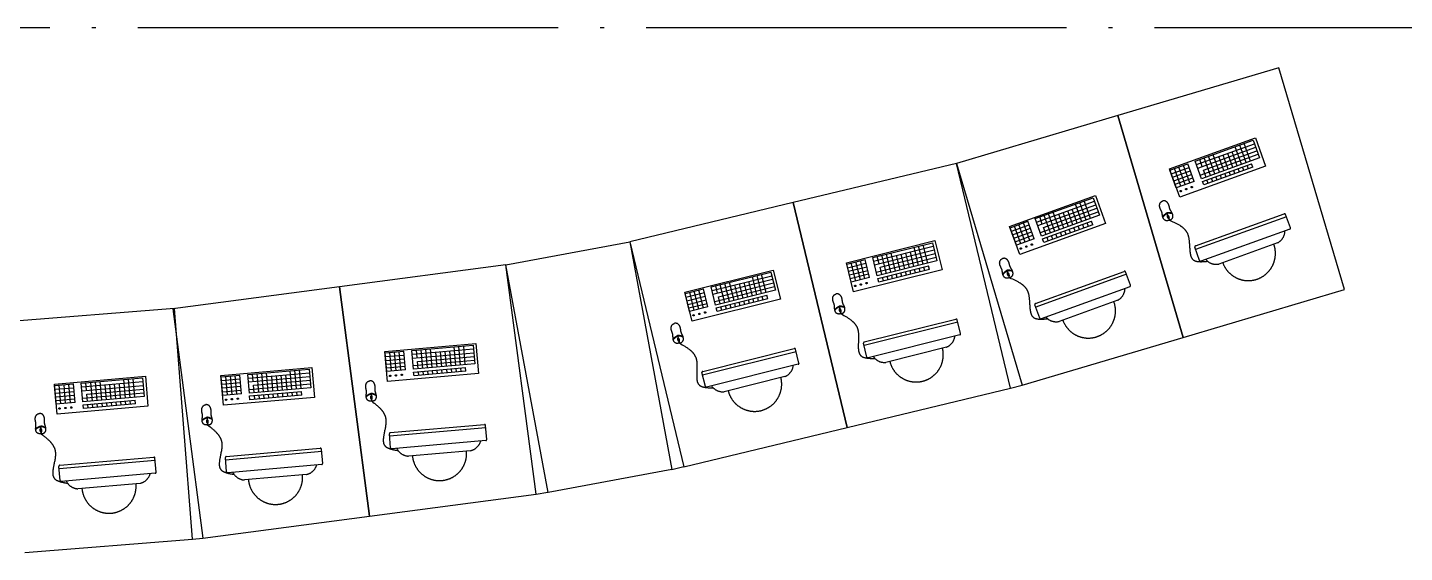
# Model space of a CAD drawing. Extents: x -93062 to 326984, y -142534 to 91021.
# Drawn here: x 41514 to 48070, y 31376 to 33872 of the extents above; entities that cross this region are included whole.
import ezdxf

# ---------------------------------------------------------------- set-up
doc = ezdxf.new("R2010")
doc.units = 0
doc.header["$LTSCALE"] = 1000
doc.header["$MEASUREMENT"] = 0
doc.linetypes.add('DASH', pattern=[0.35, 0.25, -0.1])
doc.linetypes.add('DOTE', pattern=[2.42, 2, -0.2, 0.02, -0.2])
doc.layers.add('DOTE', color=8, linetype='DOTE')
doc.layers.add('EQUIPMENT', color=8, linetype='Continuous')

# ---------------------------------------------------------------- blocks, each defined once
blk = doc.blocks.new('A$C2D237980')
at = {"layer": 'EQUIPMENT'}
for p, q in [((-1496.9, 6808.5), (-2264, 6581.3)), ((-1184.5, 5753.8), (-1496.9, 6808.5)), ((-2264, 6581.3), (-3031, 6354.1)), ((-2264, 6581.3), (-1951.6, 5526.6)), ((-1951.6, 5526.6), (-2264, 6581.3)), ((-3031, 6354.1), (-3808.9, 6167.4)), ((-3031, 6354.1), (-2718.6, 5299.4)), ((-2774.2, 5284.5), (-3031, 6354.1)), ((-3808.9, 6167.4), (-4586.8, 5980.6)), ((-3552.1, 5097.7), (-3808.9, 6167.4)), ((-3808.9, 6167.4), (-3552.1, 5097.7)), ((-5176.8, 5871.3), (-4586.8, 5980.6)), ((-4586.8, 5980.6), (-4386.4, 4899)), ((-4586.8, 5980.6), (-4330, 4911)), ((-5176.8, 5871.3), (-5969.9, 5766.8)), ((-4976.3, 4789.7), (-5176.8, 5871.3)), ((-5033.2, 4780.7), (-5176.8, 5871.3)), ((-5969.9, 5766.8), (-6763.1, 5662.4)), ((-5969.9, 5766.8), (-5826.4, 4676.2)), ((-5826.4, 4676.2), (-5969.9, 5766.8)), ((-1951.6, 5526.6), (-1184.5, 5753.8)), ((-6755.5, 5663.4), (-7553, 5600.7)), ((-6763.1, 5662.4), (-6619.5, 4571.8)), ((-6669.2, 4566.8), (-6755.5, 5663.4)), ((-2718.6, 5299.4), (-1951.6, 5526.6)), ((-3552.1, 5097.7), (-2774.2, 5284.5)), ((-2774.2, 5284.5), (-2718.6, 5299.4)), ((-4330, 4911), (-3552.1, 5097.7)), ((-4386.4, 4899), (-4976.3, 4789.7)), ((-4386.4, 4899), (-4330.4, 4912.5)), ((-5033.2, 4780.7), (-4976.6, 4791.2)), ((-5826.4, 4676.2), (-5033.2, 4780.7)), ((-6619.5, 4571.8), (-5826.4, 4676.2)), ((-7466.7, 4504), (-6669.2, 4566.8)), ((-6669.2, 4566.8), (-6619.5, 4571.8))]:
    blk.add_line(p, q, dxfattribs=at)
at = {"layer": 'EQUIPMENT', "linetype": 'DASH', "ltscale": 250}
for p, q in [((-2017.2, 6327.6), (-1608.5, 6475)), ((-1894.9, 6364.8), (-1619.2, 6464.2)), ((-1888.8, 6348.1), (-1613.2, 6447.5)), ((-1882.8, 6331.4), (-1607.1, 6430.8)), ((-1673.9, 6350.1), (-1704, 6433.6)), ((-1652.7, 6357.7), (-1682.8, 6441.2)), ((-1631.5, 6365.3), (-1661.6, 6448.9)), ((-1619.2, 6464.2), (-1589.1, 6380.6)), ((-1608.5, 6475), (-1560.1, 6340.8)), ((-1864.7, 6281.2), (-1894.9, 6364.8)), ((-1864.7, 6281.2), (-1894.9, 6364.8)), ((-1864.7, 6281.2), (-1894.9, 6364.8)), ((-1861.6, 6339), (-1873.7, 6372.4)), ((-1870.8, 6297.9), (-1595.1, 6397.3)), ((-1589.1, 6380.6), (-1864.7, 6281.2)), ((-1855.6, 6322.3), (-1601.1, 6414.1)), ((-1822.3, 6296.5), (-1852.5, 6380.1)), ((-1801.1, 6304.2), (-1831.3, 6387.7)), ((-1779.9, 6311.8), (-1810, 6395.4)), ((-1758.7, 6319.5), (-1782.8, 6386.3)), ((-1737.5, 6327.1), (-1761.6, 6393.9)), ((-1716.3, 6334.8), (-1740.4, 6401.6)), ((-1695.1, 6342.4), (-1719.2, 6409.2)), ((-1968.8, 6193.4), (-2017.2, 6327.6)), ((-2015, 6321.5), (-1930.1, 6352)), ((-1984.9, 6237.9), (-2015, 6321.5)), ((-1984.9, 6237.9), (-2015, 6321.5)), ((-2009, 6304.7), (-1924.1, 6335.3)), ((-2002.9, 6288), (-1918.1, 6318.6)), ((-1996.9, 6271.3), (-1912.1, 6301.9)), ((-1963.6, 6245.6), (-1993.8, 6329.1)), ((-1942.4, 6253.2), (-1972.6, 6336.8)), ((-1560.1, 6340.8), (-1968.8, 6193.4)), ((-1921.2, 6260.9), (-1951.4, 6344.4)), ((-1900, 6268.5), (-1930.1, 6352)), ((-1860.1, 6268.2), (-1626.8, 6352.3)), ((-1843.5, 6288.9), (-1855.6, 6322.3)), ((-1620.8, 6335.6), (-1854, 6251.5)), ((-1769.2, 6282.1), (-1775.2, 6298.8)), ((-1748, 6289.7), (-1754, 6306.5)), ((-1726.8, 6297.4), (-1732.8, 6314.1)), ((-1705.6, 6305), (-1711.6, 6321.7)), ((-1684.4, 6312.7), (-1690.4, 6329.4)), ((-1663.2, 6320.3), (-1669.2, 6337)), ((-1642, 6328), (-1648, 6344.7)), ((-1620.8, 6335.6), (-1626.8, 6352.3)), ((-1990.9, 6254.6), (-1906.1, 6285.2)), ((-1900, 6268.5), (-1984.9, 6237.9)), ((-1900, 6268.5), (-1984.9, 6237.9)), ((-1860.1, 6268.2), (-1808, 6287)), ((-1854, 6251.5), (-1860.1, 6268.2)), ((-1854, 6251.5), (-1860.1, 6268.2)), ((-1832.8, 6259.2), (-1838.9, 6275.9)), ((-1811.6, 6266.8), (-1817.6, 6283.5)), ((-1790.4, 6274.5), (-1796.4, 6291.2)), ((-2778.7, 6054.4), (-2369.9, 6201.7)), ((-2656.3, 6091.5), (-2380.6, 6190.9)), ((-2650.3, 6074.8), (-2374.6, 6174.2)), ((-2414.1, 6084.5), (-2444.3, 6168)), ((-2392.9, 6092.1), (-2423.1, 6175.6)), ((-2380.6, 6190.9), (-2350.5, 6107.4)), ((-2369.9, 6201.7), (-2321.5, 6067.5)), ((-2644.3, 6058.1), (-2368.6, 6157.5)), ((-2623.1, 6065.8), (-2635.1, 6099.2)), ((-2632.2, 6024.7), (-2356.5, 6124.1)), ((-2350.5, 6107.4), (-2626.2, 6008)), ((-2617.1, 6049.1), (-2362.6, 6140.8)), ((-2583.8, 6023.3), (-2613.9, 6106.8)), ((-2562.6, 6030.9), (-2592.7, 6114.5)), ((-2541.4, 6038.6), (-2571.5, 6122.1)), ((-2520.2, 6046.2), (-2544.3, 6113.1)), ((-2499, 6053.9), (-2523.1, 6120.7)), ((-2477.8, 6061.5), (-2501.9, 6128.4)), ((-2456.6, 6069.2), (-2480.7, 6136)), ((-2435.3, 6076.8), (-2465.5, 6160.4)), ((-2030.2, 6116.3), (-2026.9, 6107.1)), ((-2029.3, 6116.6), (-2026, 6107.4)), ((-1893.9, 5961.5), (-1471.2, 6114)), ((-1460.8, 6099.8), (-1892.8, 5944)), ((-2730.3, 5920.2), (-2778.7, 6054.4)), ((-2776.4, 6048.2), (-2691.6, 6078.8)), ((-2746.3, 5964.7), (-2776.4, 6048.2)), ((-2746.3, 5964.7), (-2776.4, 6048.2)), ((-2770.4, 6031.5), (-2685.6, 6062.1)), ((-2764.4, 6014.8), (-2679.6, 6045.4)), ((-2725.1, 5972.3), (-2755.2, 6055.9)), ((-2703.9, 5980), (-2734, 6063.5)), ((-2321.5, 6067.5), (-2730.3, 5920.2)), ((-2682.7, 5987.6), (-2712.8, 6071.2)), ((-2661.5, 5995.3), (-2691.6, 6078.8)), ((-2626.2, 6008), (-2656.3, 6091.5)), ((-2626.2, 6008), (-2656.3, 6091.5)), ((-2626.2, 6008), (-2656.3, 6091.5)), ((-2621.5, 5995), (-2388.2, 6079.1)), ((-2605, 6015.6), (-2617.1, 6049.1)), ((-2382.2, 6062.4), (-2615.5, 5978.3)), ((-2509.5, 6016.5), (-2515.5, 6033.2)), ((-2488.3, 6024.2), (-2494.3, 6040.9)), ((-2467, 6031.8), (-2473.1, 6048.5)), ((-2445.8, 6039.5), (-2451.9, 6056.2)), ((-2424.6, 6047.1), (-2430.7, 6063.8)), ((-2403.4, 6054.7), (-2409.4, 6071.5)), ((-2382.2, 6062.4), (-2388.2, 6079.1)), ((-2021.2, 6091.4), (-2018.3, 6083.3)), ((-2020.3, 6091.7), (-2017.4, 6083.7)), ((-1444.9, 6041), (-1867.6, 5888.6)), ((-3555.9, 5881.6), (-3134.4, 5986.7)), ((-3430.5, 5906.1), (-3146.1, 5977)), ((-3168.4, 5879.9), (-3189.9, 5966.1)), ((-3146.1, 5977), (-3124.6, 5890.8)), ((-3134.4, 5986.7), (-3099.9, 5848.3)), ((-2758.4, 5998.1), (-2673.5, 6028.7)), ((-2752.3, 5981.4), (-2667.5, 6012)), ((-2661.5, 5995.3), (-2746.3, 5964.7)), ((-2661.5, 5995.3), (-2746.3, 5964.7)), ((-2621.5, 5995), (-2569.4, 6013.8)), ((-2615.5, 5978.3), (-2621.5, 5995)), ((-2615.5, 5978.3), (-2621.5, 5995)), ((-2594.3, 5985.9), (-2600.3, 6002.6)), ((-2573.1, 5993.6), (-2579.1, 6010.3)), ((-2551.9, 6001.2), (-2557.9, 6017.9)), ((-2530.7, 6008.9), (-2536.7, 6025.6)), ((-1502.5, 5976.2), (-1781.9, 5875.5)), ((-3409, 5819.9), (-3430.5, 5906.1)), ((-3409, 5819.9), (-3430.5, 5906.1)), ((-3409, 5819.9), (-3430.5, 5906.1)), ((-3426.2, 5888.9), (-3141.8, 5959.8)), ((-3421.9, 5871.6), (-3137.5, 5942.5)), ((-3413.3, 5837.2), (-3128.9, 5908.1)), ((-3400, 5877.1), (-3408.6, 5911.6)), ((-3395.7, 5859.9), (-3133.2, 5925.3)), ((-3365.3, 5830.9), (-3386.7, 5917)), ((-3343.4, 5836.3), (-3364.9, 5922.5)), ((-3321.5, 5841.8), (-3343, 5927.9)), ((-3299.6, 5847.2), (-3316.8, 5916.2)), ((-3277.8, 5852.7), (-3294.9, 5921.6)), ((-3255.9, 5858.1), (-3273.1, 5927.1)), ((-3234, 5863.6), (-3251.2, 5932.5)), ((-3212.1, 5869), (-3233.6, 5955.2)), ((-3190.3, 5874.5), (-3211.7, 5960.7)), ((-1874, 5891.6), (-1896.9, 5955.1)), ((-4325.2, 5741.9), (-3903.7, 5847)), ((-4199.8, 5766.4), (-3915.4, 5837.3)), ((-3915.4, 5837.3), (-3893.9, 5751.1)), ((-3903.7, 5847), (-3869.1, 5708.5)), ((-3521.4, 5743.1), (-3555.9, 5881.6)), ((-3554.4, 5875.2), (-3466.9, 5897)), ((-3532.9, 5789.1), (-3554.4, 5875.2)), ((-3532.9, 5789.1), (-3554.4, 5875.2)), ((-3550.1, 5858), (-3462.6, 5879.8)), ((-3545.8, 5840.8), (-3458.3, 5862.6)), ((-3541.5, 5823.5), (-3454, 5845.3)), ((-3511, 5794.5), (-3532.5, 5880.7)), ((-3099.9, 5848.3), (-3521.4, 5743.1)), ((-3489.1, 5800), (-3510.6, 5886.1)), ((-3467.3, 5805.4), (-3488.7, 5891.6)), ((-3445.4, 5810.9), (-3466.9, 5897)), ((-3124.6, 5890.8), (-3409, 5819.9)), ((-3405.7, 5806.5), (-3165, 5866.5)), ((-3160.8, 5849.3), (-3401.4, 5789.3)), ((-3387.1, 5825.4), (-3395.7, 5859.9)), ((-3270.1, 5822), (-3274.4, 5839.3)), ((-3248.2, 5827.5), (-3252.5, 5844.7)), ((-3226.4, 5832.9), (-3230.7, 5850.2)), ((-3204.5, 5838.4), (-3208.8, 5855.6)), ((-3182.6, 5843.8), (-3186.9, 5861.1)), ((-3160.8, 5849.3), (-3165, 5866.5)), ((-2791.7, 5843.1), (-2788.4, 5833.9)), ((-2790.8, 5843.4), (-2787.4, 5834.2)), ((-2655.3, 5688.3), (-2232.7, 5840.7)), ((-4195.5, 5749.2), (-3911.1, 5820.1)), ((-4191.2, 5731.9), (-3906.8, 5802.8)), ((-4169.3, 5737.4), (-4177.9, 5771.9)), ((-4165, 5720.2), (-3902.5, 5785.6)), ((-4134.6, 5691.2), (-4156, 5777.3)), ((-4112.7, 5696.6), (-4134.2, 5782.8)), ((-4090.8, 5702.1), (-4112.3, 5788.2)), ((-4068.9, 5707.5), (-4086.1, 5776.4)), ((-4047.1, 5713), (-4064.2, 5781.9)), ((-4025.2, 5718.4), (-4042.4, 5787.4)), ((-4003.3, 5723.9), (-4020.5, 5792.8)), ((-3981.4, 5729.3), (-4002.9, 5815.5)), ((-3959.6, 5734.8), (-3981, 5820.9)), ((-3937.7, 5740.2), (-3959.2, 5826.4)), ((-3537.2, 5806.3), (-3449.7, 5828.1)), ((-3445.4, 5810.9), (-3532.9, 5789.1)), ((-3445.4, 5810.9), (-3532.9, 5789.1)), ((-3405.7, 5806.5), (-3352, 5819.9)), ((-3401.4, 5789.3), (-3405.7, 5806.5)), ((-3401.4, 5789.3), (-3405.7, 5806.5)), ((-3379.5, 5794.8), (-3383.8, 5812)), ((-3357.6, 5800.2), (-3361.9, 5817.4)), ((-3335.7, 5805.7), (-3340, 5822.9)), ((-3313.9, 5811.1), (-3318.2, 5828.3)), ((-3292, 5816.6), (-3296.3, 5833.8)), ((-2782.7, 5818.2), (-2779.8, 5810.1)), ((-2781.8, 5818.5), (-2778.9, 5810.4)), ((-2222.2, 5826.6), (-2654.3, 5670.8)), ((-4290.7, 5603.4), (-4325.2, 5741.9)), ((-4323.7, 5735.5), (-4236.2, 5757.3)), ((-4302.2, 5649.4), (-4323.7, 5735.5)), ((-4302.2, 5649.4), (-4323.7, 5735.5)), ((-4319.4, 5718.3), (-4231.9, 5740.1)), ((-4315.1, 5701.1), (-4227.6, 5722.9)), ((-4310.8, 5683.8), (-4223.3, 5705.6)), ((-4280.3, 5654.8), (-4301.8, 5741)), ((-3869.1, 5708.5), (-4290.7, 5603.4)), ((-4258.4, 5660.3), (-4279.9, 5746.4)), ((-4236.6, 5665.7), (-4258, 5751.9)), ((-4214.7, 5671.2), (-4236.2, 5757.3)), ((-4178.3, 5680.2), (-4199.8, 5766.4)), ((-4178.3, 5680.2), (-4199.8, 5766.4)), ((-4178.3, 5680.2), (-4199.8, 5766.4)), ((-4182.6, 5697.5), (-3898.2, 5768.4)), ((-3893.9, 5751.1), (-4178.3, 5680.2)), ((-4175, 5666.8), (-3934.3, 5726.8)), ((-3930, 5709.6), (-4170.7, 5649.6)), ((-4156.4, 5685.7), (-4165, 5720.2)), ((-4017.5, 5687.8), (-4021.8, 5705)), ((-3995.7, 5693.2), (-4000, 5710.5)), ((-3973.8, 5698.7), (-3978.1, 5715.9)), ((-3951.9, 5704.1), (-3956.2, 5721.4)), ((-3930, 5709.6), (-3934.3, 5726.8)), ((-2206.4, 5767.8), (-2629, 5615.4)), ((-4306.5, 5666.6), (-4219, 5688.4)), ((-4214.7, 5671.2), (-4302.2, 5649.4)), ((-4214.7, 5671.2), (-4302.2, 5649.4)), ((-4175, 5666.8), (-4121.2, 5680.2)), ((-4170.7, 5649.6), (-4175, 5666.8)), ((-4170.7, 5649.6), (-4175, 5666.8)), ((-4148.8, 5655), (-4153.1, 5672.3)), ((-4126.9, 5660.5), (-4131.2, 5677.7)), ((-4105, 5666), (-4109.3, 5683.2)), ((-4083.2, 5671.4), (-4087.5, 5688.6)), ((-4061.3, 5676.9), (-4065.6, 5694.1)), ((-4039.4, 5682.3), (-4043.7, 5699.5)), ((-3590.4, 5672.7), (-3588, 5663.2)), ((-3589.4, 5672.9), (-3587, 5663.4)), ((-3584, 5647), (-3581.9, 5638.7)), ((-3583, 5647.2), (-3580.9, 5638.9)), ((-2635.4, 5618.4), (-2658.3, 5681.9)), ((-2264, 5703), (-2543.4, 5602.3)), ((-3025.6, 5598.4), (-3471.2, 5487.3)), ((-3470.4, 5504.9), (-3034.5, 5613.6)), ((-4359.7, 5533), (-4357.3, 5523.5)), ((-4358.7, 5533.2), (-4356.3, 5523.7)), ((-4353.2, 5507.3), (-4351.2, 5499)), ((-4352.3, 5507.5), (-4350.2, 5499.2)), ((-3015.7, 5538.3), (-3451.7, 5429.6)), ((-5752.7, 5459.1), (-5319.8, 5497)), ((-5740.2, 5317), (-5752.7, 5459.1)), ((-5752.1, 5452.6), (-5662.3, 5460.5)), ((-5744.4, 5364.2), (-5752.1, 5452.6)), ((-5744.4, 5364.2), (-5752.1, 5452.6)), ((-5750.5, 5435), (-5660.7, 5442.8)), ((-5721.9, 5366.1), (-5729.6, 5454.6)), ((-5699.4, 5368.1), (-5707.2, 5456.6)), ((-5677, 5370.1), (-5684.7, 5458.5)), ((-5654.5, 5372), (-5662.3, 5460.5)), ((-5624.9, 5463.8), (-5333, 5489.3)), ((-5617.2, 5375.3), (-5624.9, 5463.8)), ((-5617.2, 5375.3), (-5624.9, 5463.8)), ((-5617.2, 5375.3), (-5624.9, 5463.8)), ((-5623.4, 5446.1), (-5331.4, 5471.6)), ((-5621.8, 5428.4), (-5329.9, 5453.9)), ((-5599.4, 5430.4), (-5602.4, 5465.7)), ((-5572.3, 5379.2), (-5580, 5467.7)), ((-5549.8, 5381.2), (-5557.5, 5469.7)), ((-5527.3, 5383.2), (-5535.1, 5471.6)), ((-5504.9, 5385.1), (-5511.1, 5455.9)), ((-5482.4, 5387.1), (-5488.6, 5457.9)), ((-5460, 5389.1), (-5466.2, 5459.8)), ((-5437.5, 5391), (-5443.7, 5461.8)), ((-5415, 5393), (-5422.8, 5481.5)), ((-5392.6, 5395), (-5400.3, 5483.4)), ((-5370.1, 5396.9), (-5377.9, 5485.4)), ((-5333, 5489.3), (-5325.2, 5400.8)), ((-5319.8, 5497), (-5307.4, 5354.9)), ((-3794.8, 5458.7), (-4240.5, 5347.6)), ((-4239.7, 5365.2), (-3803.8, 5473.9)), ((-3457.7, 5433.3), (-3474.1, 5498.8)), ((-3079.6, 5479.8), (-3367.8, 5407.9)), ((-6533.6, 5345.8), (-6100.8, 5383.6)), ((-6405.9, 5350.4), (-6113.9, 5375.9)), ((-6113.9, 5375.9), (-6106.2, 5287.5)), ((-6100.8, 5383.6), (-6088.3, 5241.5)), ((-5749, 5417.3), (-5659.2, 5425.1)), ((-5747.5, 5399.6), (-5657.6, 5407.4)), ((-5745.9, 5381.9), (-5656.1, 5389.7)), ((-5618.7, 5393), (-5326.8, 5418.5)), ((-5325.2, 5400.8), (-5617.2, 5375.3)), ((-5616, 5361.5), (-5368.9, 5383.1)), ((-5597.8, 5412.7), (-5328.3, 5436.2)), ((-5594.7, 5377.3), (-5597.8, 5412.7)), ((-5434.8, 5359.6), (-5436.3, 5377.2)), ((-5412.3, 5361.5), (-5413.8, 5379.2)), ((-5389.8, 5363.5), (-5391.4, 5381.2)), ((-5367.4, 5365.5), (-5368.9, 5383.1)), ((-3785, 5398.6), (-4221, 5289.9)), ((-7326.3, 5303.9), (-6893.5, 5341.7)), ((-7198.5, 5308.5), (-6906.6, 5334)), ((-7197, 5290.8), (-6905, 5316.3)), ((-7173, 5275.1), (-7176.1, 5310.5)), ((-7145.9, 5224), (-7153.6, 5312.4)), ((-7123.4, 5225.9), (-7131.2, 5314.4)), ((-7101, 5227.9), (-7108.7, 5316.3)), ((-6988.7, 5237.7), (-6996.4, 5326.2)), ((-6966.2, 5239.7), (-6974, 5328.1)), ((-6943.8, 5241.6), (-6951.5, 5330.1)), ((-6906.6, 5334), (-6898.9, 5245.6)), ((-6893.5, 5341.7), (-6881, 5199.6)), ((-6521.2, 5203.6), (-6533.6, 5345.8)), ((-6533, 5339.3), (-6443.2, 5347.1)), ((-6525.3, 5250.8), (-6533, 5339.3)), ((-6525.3, 5250.8), (-6533, 5339.3)), ((-6531.5, 5321.6), (-6441.7, 5329.4)), ((-6529.9, 5303.9), (-6440.1, 5311.7)), ((-6502.8, 5252.8), (-6510.6, 5341.2)), ((-6480.4, 5254.7), (-6488.1, 5343.2)), ((-6457.9, 5256.7), (-6465.7, 5345.1)), ((-6435.5, 5258.6), (-6443.2, 5347.1)), ((-6398.1, 5261.9), (-6405.9, 5350.4)), ((-6398.1, 5261.9), (-6405.9, 5350.4)), ((-6398.1, 5261.9), (-6405.9, 5350.4)), ((-6404.3, 5332.7), (-6112.4, 5358.2)), ((-6402.8, 5315), (-6110.8, 5340.5)), ((-6380.3, 5317), (-6383.4, 5352.3)), ((-6378.8, 5299.3), (-6109.3, 5322.8)), ((-6353.2, 5265.8), (-6360.9, 5354.3)), ((-6330.7, 5267.8), (-6338.5, 5356.3)), ((-6308.3, 5269.8), (-6316, 5358.2)), ((-6285.8, 5271.7), (-6292, 5342.5)), ((-6263.4, 5273.7), (-6269.6, 5344.5)), ((-6240.9, 5275.7), (-6247.1, 5346.4)), ((-6218.5, 5277.6), (-6224.6, 5348.4)), ((-6196, 5279.6), (-6203.7, 5368.1)), ((-6173.5, 5281.6), (-6181.3, 5370)), ((-6151.1, 5283.5), (-6158.8, 5372)), ((-5654.5, 5372), (-5744.4, 5364.2)), ((-5654.5, 5372), (-5744.4, 5364.2)), ((-5307.4, 5354.9), (-5740.2, 5317)), ((-5616, 5361.5), (-5560.8, 5366.4)), ((-5614.4, 5343.8), (-5616, 5361.5)), ((-5614.4, 5343.8), (-5616, 5361.5)), ((-5367.4, 5365.5), (-5614.4, 5343.8)), ((-5592, 5345.8), (-5593.5, 5363.5)), ((-5569.5, 5347.8), (-5571, 5365.5)), ((-5547, 5349.7), (-5548.6, 5367.4)), ((-5524.6, 5351.7), (-5526.1, 5369.4)), ((-5502.1, 5353.7), (-5503.7, 5371.4)), ((-5479.7, 5355.6), (-5481.2, 5373.3)), ((-5457.2, 5357.6), (-5458.8, 5375.3)), ((-4227, 5293.6), (-4243.4, 5359.1)), ((-3848.9, 5340.1), (-4137.1, 5268.2)), ((-7313.9, 5161.7), (-7326.3, 5303.9)), ((-7325.7, 5297.4), (-7235.9, 5305.2)), ((-7318, 5208.9), (-7325.7, 5297.4)), ((-7318, 5208.9), (-7325.7, 5297.4)), ((-7324.2, 5279.7), (-7234.4, 5287.5)), ((-7322.6, 5262), (-7232.8, 5269.8)), ((-7321.1, 5244.3), (-7231.3, 5252.1)), ((-7295.5, 5210.9), (-7303.3, 5299.3)), ((-7273.1, 5212.8), (-7280.8, 5301.3)), ((-7250.6, 5214.8), (-7258.4, 5303.3)), ((-7228.2, 5216.8), (-7235.9, 5305.2)), ((-7190.8, 5220), (-7198.5, 5308.5)), ((-7190.8, 5220), (-7198.5, 5308.5)), ((-7190.8, 5220), (-7198.5, 5308.5)), ((-7195.4, 5273.1), (-6903.5, 5298.6)), ((-7192.4, 5237.7), (-6900.4, 5263.3)), ((-6898.9, 5245.6), (-7190.8, 5220)), ((-7171.4, 5257.4), (-6901.9, 5281)), ((-7168.3, 5222), (-7171.4, 5257.4)), ((-7078.5, 5229.8), (-7084.7, 5300.6)), ((-7056.1, 5231.8), (-7062.2, 5302.6)), ((-7033.6, 5233.8), (-7039.8, 5304.5)), ((-7011.1, 5235.7), (-7017.3, 5306.5)), ((-6528.4, 5286.2), (-6438.6, 5294)), ((-6526.8, 5268.5), (-6437, 5276.3)), ((-6435.5, 5258.6), (-6525.3, 5250.8)), ((-6435.5, 5258.6), (-6525.3, 5250.8)), ((-6399.7, 5279.6), (-6107.7, 5305.1)), ((-6106.2, 5287.5), (-6398.1, 5261.9)), ((-6396.9, 5248.1), (-6149.9, 5269.8)), ((-6396.9, 5248.1), (-6341.8, 5253)), ((-6395.4, 5230.4), (-6396.9, 5248.1)), ((-6395.4, 5230.4), (-6396.9, 5248.1)), ((-6148.3, 5252.1), (-6395.4, 5230.4)), ((-6375.7, 5263.9), (-6378.8, 5299.3)), ((-6372.9, 5232.4), (-6374.5, 5250.1)), ((-6350.4, 5234.4), (-6352, 5252.1)), ((-6328, 5236.3), (-6329.5, 5254)), ((-6305.5, 5238.3), (-6307.1, 5256)), ((-6283.1, 5240.3), (-6284.6, 5258)), ((-6260.6, 5242.2), (-6262.2, 5259.9)), ((-6238.2, 5244.2), (-6239.7, 5261.9)), ((-6215.7, 5246.2), (-6217.2, 5263.9)), ((-6193.2, 5248.1), (-6194.8, 5265.8)), ((-6170.8, 5250.1), (-6172.3, 5267.8)), ((-6148.3, 5252.1), (-6149.9, 5269.8)), ((-5819.3, 5258.2), (-5818.5, 5248.5)), ((-5818.3, 5258.3), (-5817.5, 5248.6)), ((-7319.5, 5226.6), (-7229.7, 5234.4)), ((-7228.2, 5216.8), (-7318, 5208.9)), ((-7228.2, 5216.8), (-7318, 5208.9)), ((-6881, 5199.6), (-7313.9, 5161.7)), ((-7189.6, 5206.2), (-6942.6, 5227.9)), ((-7189.6, 5206.2), (-7134.5, 5211.1)), ((-7188.1, 5188.6), (-7189.6, 5206.2)), ((-7188.1, 5188.6), (-7189.6, 5206.2)), ((-6941, 5210.2), (-7188.1, 5188.6)), ((-7165.6, 5190.5), (-7167.1, 5208.2)), ((-7143.1, 5192.5), (-7144.7, 5210.2)), ((-7120.7, 5194.4), (-7122.2, 5212.1)), ((-7098.2, 5196.4), (-7099.8, 5214.1)), ((-7075.8, 5198.4), (-7077.3, 5216.1)), ((-7053.3, 5200.3), (-7054.9, 5218)), ((-7030.8, 5202.3), (-7032.4, 5220)), ((-7008.4, 5204.3), (-7009.9, 5222)), ((-6985.9, 5206.2), (-6987.5, 5223.9)), ((-6963.5, 5208.2), (-6965, 5225.9)), ((-6941, 5210.2), (-6942.6, 5227.9)), ((-6088.3, 5241.5), (-6521.2, 5203.6)), ((-5817, 5231.8), (-5816.3, 5223.3)), ((-5816, 5231.9), (-5815.3, 5223.4)), ((-6600.3, 5144.8), (-6599.4, 5135.1)), ((-6599.3, 5144.9), (-6598.4, 5135.2)), ((-6598, 5118.4), (-6597.2, 5109.9)), ((-6597, 5118.5), (-6596.2, 5110)), ((-7393, 5102.9), (-7392.1, 5093.2)), ((-7392, 5103), (-7391.1, 5093.3)), ((-7390.7, 5076.5), (-7389.9, 5068)), ((-7389.7, 5076.7), (-7388.9, 5068.1)), ((-5725.8, 5001), (-5731.7, 5068.3)), ((-5273.1, 5096.5), (-5730.6, 5056.5)), ((-5727.1, 5073.7), (-5279.5, 5112.9)), ((-6054, 4983.2), (-6511.6, 4943.1)), ((-6508.1, 4960.3), (-6060.5, 4999.5)), ((-5272.8, 5035.6), (-5720.4, 4996.5)), ((-5345.1, 4987.8), (-5640.9, 4961.9)), ((-6846.7, 4941.3), (-7304.3, 4901.2)), ((-7300.8, 4918.4), (-6853.2, 4957.6)), ((-6506.7, 4887.6), (-6512.6, 4954.9)), ((-6053.7, 4922.3), (-6501.3, 4883.1)), ((-7299.4, 4845.7), (-7305.3, 4913)), ((-6846.4, 4880.4), (-7294, 4841.2)), ((-6126, 4874.4), (-6421.9, 4848.5)), ((-6918.7, 4832.5), (-7214.6, 4806.6))]:
    blk.add_line(p, q, dxfattribs=at)
at = {"layer": 'EQUIPMENT', "linetype": 'DASH', "ltscale": 200}
for p, q in [((-1441.9, 6047.4), (-1464.8, 6111)), ((-2203.4, 5774.2), (-2226.3, 5837.7)), ((-3012.1, 5544.4), (-3028.4, 5609.9)), ((-3781.4, 5404.7), (-3797.7, 5470.2)), ((-5268.2, 5041.1), (-5274.1, 5108.4)), ((-6049.2, 4927.7), (-6055.1, 4995)), ((-6841.9, 4885.8), (-6847.8, 4953.1))]:
    blk.add_line(p, q, dxfattribs=at)
at = {"layer": 'EQUIPMENT', "linetype": 'DASH', "ltscale": 250}
for centre in [(-1937.7, 6231.7), (-1911.3, 6241.2), (-1964, 6222.2), (-2672.8, 5967.9), (-2725.5, 5948.9), (-2699.1, 5958.4), (-3513.8, 5771.3), (-3486.6, 5778), (-3459.4, 5784.8), (-4255.9, 5638.3), (-4228.7, 5645.1), (-4283.1, 5631.6), (-5728.3, 5343.6), (-5700.4, 5346.1), (-5672.5, 5348.5), (-7301.9, 5188.3), (-7274, 5190.8), (-7246.1, 5193.2), (-6509.2, 5230.2), (-6481.3, 5232.7), (-6453.4, 5235.1)]:
    blk.add_circle(centre, 3.1, dxfattribs=at)
at = {"layer": 'EQUIPMENT', "linetype": 'DASH', "ltscale": 200}
for centre, start, end in [((-1469.5, 6109.3), 19.82865, 109.83238), ((-1446.6, 6045.7), 289.82865, 19.82865), ((-2231, 5836), 19.82865, 109.83238), ((-2208.1, 5772.5), 289.82865, 19.82865), ((-3033.3, 5608.7), 14, 104.00373), ((-3016.9, 5543.2), 284, 14), ((-3802.6, 5469), 14, 104.00373), ((-3786.2, 5403.5), 284, 14), ((-5279.1, 5107.9), 5, 95.00373), ((-6060, 4994.5), 5, 95.00373), ((-5273.2, 5040.6), 275, 5), ((-6852.7, 4952.6), 5, 95.00373), ((-6054.2, 4927.2), 275, 5), ((-6846.8, 4885.3), 275, 5)]:
    blk.add_arc(centre, 5, start, end, dxfattribs=at)
at = {"layer": 'EQUIPMENT', "linetype": 'DASH', "ltscale": 250}
for centre, radius, start, end in [((-1533.3, 6034.3), 65.7, 297.90388, 358.7089), ((-1642.2, 5925.9), 129.3, 199.83238, 19.83238), ((-1892.2, 5956.8), 5, 109.83238, 199.82865), ((-1869.3, 5893.3), 5, 199.82865, 289.82865), ((-1795.2, 5939.9), 65.7, 220.9484, 281.75343), ((-2294.8, 5761.1), 65.7, 297.90388, 358.7089), ((-2653.6, 5683.6), 5, 109.83238, 199.82865), ((-2403.7, 5652.6), 129.3, 199.83238, 19.83238), ((-2630.7, 5620.1), 5, 199.82865, 289.82865), ((-2556.7, 5666.6), 65.7, 220.9484, 281.75343), ((-3104.3, 5540.6), 65.7, 292.07523, 352.88025), ((-3469.2, 5500), 5, 104.00373, 194), ((-3223.7, 5443.8), 129.3, 194.00373, 14.00373), ((-3873.6, 5400.9), 65.7, 292.07523, 352.88025), ((-3452.9, 5434.5), 5, 194, 284), ((-3374.5, 5473.3), 65.7, 215.11975, 275.92477), ((-4238.5, 5360.3), 5, 104.00373, 194), ((-3993, 5304.1), 129.3, 194.00373, 14.00373), ((-4222.2, 5294.8), 5, 194, 284), ((-4143.8, 5333.6), 65.7, 215.11975, 275.92477), ((-5726.7, 5068.7), 5, 95.00373, 185), ((-5720.8, 5001.5), 5, 185, 275), ((-5637.3, 5027.5), 65.7, 206.11975, 266.92477), ((-5493, 4974.8), 129.3, 185.00373, 5.00373), ((-5359.9, 5051.8), 65.7, 283.07523, 343.88025), ((-7300.3, 4913.4), 5, 95.00373, 185), ((-6507.6, 4955.3), 5, 95.00373, 185), ((-6140.9, 4938.4), 65.7, 283.07523, 343.88025), ((-6933.6, 4896.5), 65.7, 283.07523, 343.88025), ((-6501.7, 4888.1), 5, 185, 275), ((-6418.3, 4914.1), 65.7, 206.11975, 266.92477), ((-6273.9, 4861.4), 129.3, 185.00373, 5.00373), ((-7294.4, 4846.2), 5, 185, 275), ((-7211, 4872.2), 65.7, 206.11975, 266.92477), ((-7066.6, 4819.6), 129.3, 185.00373, 5.00373)]:
    blk.add_arc(centre, radius, start, end, dxfattribs=at)
for centre, major_axis in [((-2023.6, 6099.4), (2.88, -7.98)), ((-2023.6, 6099.4), (1.29, -3.58)), ((-2785.1, 5826.2), (2.88, -7.98)), ((-2785.1, 5826.2), (1.29, -3.58)), ((-3585.5, 5655.2), (2.05, -8.23)), ((-3585.5, 5655.2), (0.92, -3.69)), ((-4354.8, 5515.5), (2.05, -8.23)), ((-4354.8, 5515.5), (0.92, -3.69)), ((-5817.3, 5240.2), (0.74, -8.45)), ((-5817.3, 5240.2), (0.33, -3.79)), ((-6598.2, 5126.8), (0.74, -8.45)), ((-6598.2, 5126.8), (0.33, -3.79)), ((-7390.9, 5084.9), (0.74, -8.45)), ((-7390.9, 5084.9), (0.33, -3.79))]:
    blk.add_ellipse(centre, major_axis=major_axis, ratio=0.331977, dxfattribs=at)
for points in [[(-2017.8, 6083.5), (-2037, 6082.6), (-2048.5, 6096.7), (-2053.8, 6122.3), (-2059.8, 6135.3), (-2064.5, 6152.7), (-2059.5, 6168.7), (-2050.9, 6175.1)], [(-2017.8, 6083.5), (-2002.5, 6095), (-2002.7, 6113.2), (-2015, 6136.3), (-2018.7, 6150.2), (-2026.1, 6166.6), (-2040.2, 6175.7), (-2050.9, 6175.1)], [(-2049.6, 6099.8), (-2040.6, 6110.7), (-2030.6, 6118.7)], [(-2048.8, 6097.7), (-2039.8, 6108.6), (-2030.2, 6116.3)], [(-2003.8, 6116.3), (-2017.7, 6119), (-2030.6, 6118.7)], [(-2003.1, 6114.2), (-2017, 6116.8), (-2029.3, 6116.6)], [(-2017.8, 6083.5), (-1931.1, 6018.4), (-1903.2, 5894.7), (-1836.1, 5888.4)], [(-2779.3, 5810.2), (-2798.5, 5809.4), (-2809.9, 5823.5), (-2815.3, 5849.1), (-2821.2, 5862.1), (-2826, 5879.5), (-2821, 5895.4), (-2812.4, 5901.9)], [(-2779.3, 5810.2), (-2764, 5821.8), (-2764.2, 5840), (-2776.4, 5863.1), (-2780.2, 5876.9), (-2787.5, 5893.3), (-2801.6, 5902.4), (-2812.4, 5901.9)], [(-2811, 5826.6), (-2802.1, 5837.5), (-2792, 5845.5)], [(-2810.3, 5824.4), (-2801.3, 5835.4), (-2791.7, 5843.1)], [(-2765.3, 5843.1), (-2779.2, 5845.7), (-2792, 5845.5)], [(-2764.5, 5840.9), (-2778.4, 5843.6), (-2790.8, 5843.4)], [(-2779.3, 5810.2), (-2692.5, 5745.2), (-2664.7, 5621.5), (-2597.5, 5615.2)], [(-3581.4, 5638.7), (-3600.6, 5639.8), (-3610.5, 5655), (-3613.2, 5681.1), (-3617.8, 5694.6), (-3620.8, 5712.4), (-3614.2, 5727.8), (-3605, 5733.3)], [(-3581.4, 5638.7), (-3565, 5648.7), (-3563.3, 5666.8), (-3573.2, 5691.1), (-3575.5, 5705.2), (-3581.2, 5722.3), (-3594.2, 5732.7), (-3605, 5733.3)], [(-3611.3, 5658.2), (-3601.3, 5668.2), (-3590.5, 5675.1)], [(-3610.8, 5656), (-3600.7, 5666), (-3590.4, 5672.7)], [(-3564.1, 5670), (-3577.7, 5674.1), (-3590.5, 5675.1)], [(-3563.6, 5667.8), (-3577.1, 5671.9), (-3589.4, 5672.9)], [(-3581.4, 5638.7), (-3501.7, 5565.2), (-3486.5, 5439.3), (-3420.4, 5426.2)], [(-4350.7, 5499), (-4369.9, 5500.1), (-4379.8, 5515.3), (-4382.5, 5541.4), (-4387.1, 5554.9), (-4390.1, 5572.7), (-4383.5, 5588.1), (-4374.3, 5593.6)], [(-4350.7, 5499), (-4334.3, 5509), (-4332.6, 5527.1), (-4342.5, 5551.4), (-4344.8, 5565.5), (-4350.4, 5582.5), (-4363.5, 5593), (-4374.3, 5593.6)], [(-4380.6, 5518.5), (-4370.5, 5528.5), (-4359.8, 5535.4)], [(-4380.1, 5516.3), (-4370, 5526.3), (-4359.7, 5533)], [(-4333.4, 5530.3), (-4347, 5534.4), (-4359.8, 5535.4)], [(-4332.9, 5528.1), (-4346.4, 5532.2), (-4358.7, 5533.2)], [(-4350.7, 5499), (-4271, 5425.5), (-4255.8, 5299.6), (-4189.7, 5286.5)], [(-5815.8, 5223.3), (-5834.5, 5227.4), (-5842, 5244), (-5840.6, 5270.1), (-5843, 5284.2), (-5843.2, 5302.2), (-5834.3, 5316.4), (-5824.3, 5320.4)], [(-5815.8, 5223.3), (-5798, 5230.6), (-5793.5, 5248.2), (-5799.5, 5273.7), (-5799.5, 5288), (-5802.5, 5305.7), (-5813.7, 5318.1), (-5824.3, 5320.4)], [(-5842.3, 5247.2), (-5830.8, 5255.5), (-5819, 5260.6)], [(-5842.1, 5245), (-5830.6, 5253.2), (-5819.3, 5258.2)], [(-5793.8, 5251.5), (-5806.6, 5257.6), (-5819, 5260.6)], [(-5793.6, 5249.2), (-5806.4, 5255.3), (-5818.3, 5258.3)], [(-6596.7, 5109.9), (-6615.5, 5114), (-6623, 5130.6), (-6621.5, 5156.7), (-6624, 5170.8), (-6624.1, 5188.8), (-6615.2, 5203), (-6605.2, 5207)], [(-6596.7, 5109.9), (-6579, 5117.2), (-6574.5, 5134.8), (-6580.4, 5160.3), (-6580.5, 5174.6), (-6583.4, 5192.3), (-6594.7, 5204.8), (-6605.2, 5207)], [(-5815.8, 5223.3), (-5748.5, 5138.2), (-5753.3, 5011.5), (-5690, 4988.2)], [(-7389.4, 5068), (-7408.2, 5072.1), (-7415.6, 5088.7), (-7414.2, 5114.8), (-7416.7, 5128.9), (-7416.8, 5146.9), (-7407.9, 5161.1), (-7397.9, 5165.1)], [(-7389.4, 5068), (-7371.6, 5075.3), (-7367.2, 5092.9), (-7373.1, 5118.4), (-7373.2, 5132.7), (-7376.1, 5150.5), (-7387.4, 5162.9), (-7397.9, 5165.1)], [(-6623.2, 5133.8), (-6611.7, 5142.1), (-6600, 5147.2)], [(-6623, 5131.6), (-6611.5, 5139.8), (-6600.3, 5144.8)], [(-6574.8, 5138.1), (-6587.5, 5144.2), (-6600, 5147.2)], [(-6574.6, 5135.8), (-6587.3, 5142), (-6599.3, 5144.9)], [(-7415.9, 5092), (-7404.4, 5100.2), (-7392.7, 5105.3)], [(-7415.7, 5089.7), (-7404.2, 5097.9), (-7393, 5102.9)], [(-7367.5, 5096.2), (-7380.2, 5102.3), (-7392.7, 5105.3)], [(-7367.3, 5093.9), (-7380, 5100.1), (-7392, 5103)], [(-7389.4, 5068), (-7322.2, 4983), (-7326.9, 4856.2), (-7263.6, 4832.9)], [(-6596.7, 5109.9), (-6529.5, 5024.8), (-6534.2, 4898.1), (-6470.9, 4874.8)]]:
    blk.add_spline(points, degree=3, dxfattribs=at)

msp = doc.modelspace()

# ---------------------------------------------------------------- linework, layer by layer
at = {"layer": 'DOTE'}
msp.add_line((22679.9, 33872.1), (51585.9, 33872.1), dxfattribs=at)

# ---------------------------------------------------------------- block references
at = {"layer": 'EQUIPMENT'}
msp.add_blockref('A$C2D237980', (48968.4, 26872.1), dxfattribs=at)

doc.saveas('drawing.dxf')
